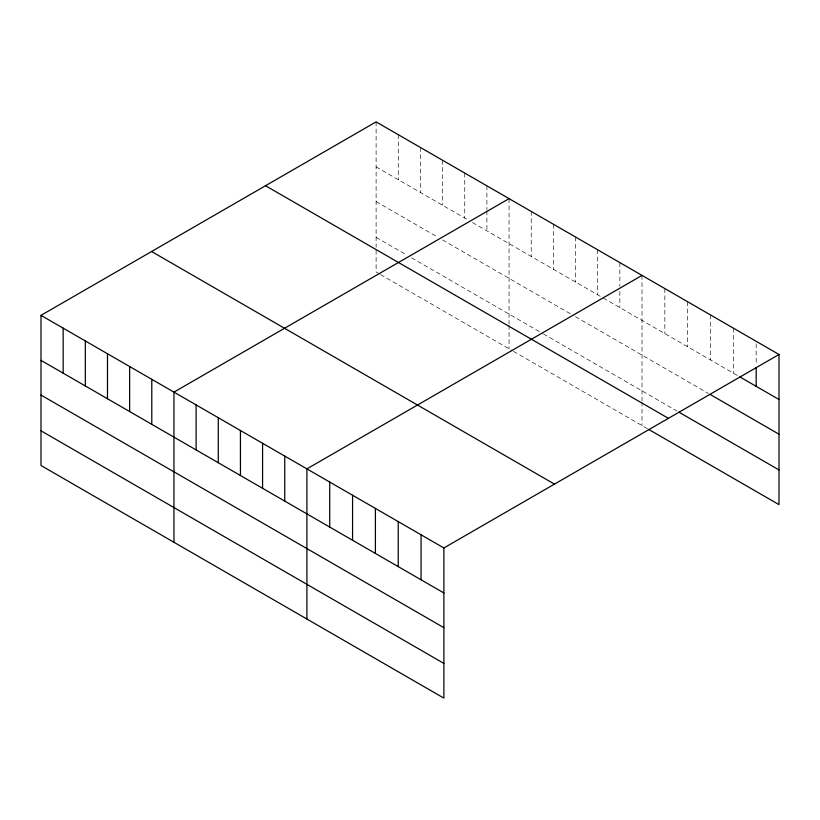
<?xml version="1.0" encoding="UTF-8"?>
<svg xmlns="http://www.w3.org/2000/svg" width="820" height="820" viewBox="0 0 820 820"><rect width="100%" height="100%" fill="white"/><g stroke="black" fill="none" stroke-linecap="round" stroke-linejoin="round"><path stroke-width="0.61" stroke-dasharray="4.1 3.07" d="M376.113 166.89L468.066 219.985M472.504 222.548L602.136 297.383M603.243 298.029L737.692 375.652M376.113 201.587L438.157 237.41M442.585 239.973L573.323 315.454M575.537 316.735L708.336 393.395M376.113 237.339L407.13 255.245M411.568 257.808L542.307 333.289M543.414 333.924L676.807 410.943M379.434 273.952L376.113 272.035L376.113 248.491M380.541 274.597L512.387 350.714M513.494 351.349L647.451 428.696M756.173 343.805L756.173 365.064M733.336 328.133L733.336 373.141M710.509 314.952L710.509 359.959M687.683 301.77L687.683 346.778M664.846 288.589L664.846 333.596M642.019 275.407L642.019 400.775M642.019 402.005L642.019 425.549M619.858 262.615L619.858 286.364M619.858 291.366L619.858 307.623M597.698 249.823L597.698 294.831M575.537 237.021L575.537 282.039M553.387 224.229L553.387 269.237M531.227 211.437L531.227 256.445M509.066 198.645L509.066 324.013M509.066 325.253L509.066 348.797M486.906 185.853L486.906 209.602M486.906 210.853L486.906 230.861M464.745 173.061L464.745 218.069M442.585 160.269L442.585 205.277M420.434 147.477L420.434 192.485M398.274 134.675L398.274 179.693M376.113 121.883L376.113 247.25"/><path stroke-width="1.23" d="M41 315.362L443.886 547.965L443.886 698.117L41 465.514L41 315.362L376.113 121.883L779 354.486L779 504.638L648.538 429.321M509.066 198.645L173.953 392.124L173.953 542.266M642.019 275.407L306.906 468.876L306.906 619.028M443.886 547.965L779 354.486M739.865 376.903L779 399.504M710.509 394.656L779 434.2M678.98 412.193L779 469.942M265.526 185.73L668.413 418.333M151.587 251.514L554.474 484.118M41 360.369L443.886 592.973M41 395.066L443.886 627.669M41 430.818L443.886 663.421M756.173 367.565L756.173 386.322M421.06 534.784L421.06 579.791M398.223 521.602L398.223 566.61M375.396 508.42L375.396 553.428M352.569 495.239L352.569 540.257M329.732 482.057L329.732 527.076M284.745 456.084L284.745 501.102M262.584 443.292L262.584 488.3M240.434 430.5L240.434 475.508M218.274 417.708L218.274 462.716M196.113 404.916L196.113 449.924M151.792 379.332L151.792 424.34M129.632 366.53L129.632 411.548M107.481 353.738L107.481 398.745M85.321 340.946L85.321 385.953M63.16 328.154L63.16 373.161"/></g></svg>
